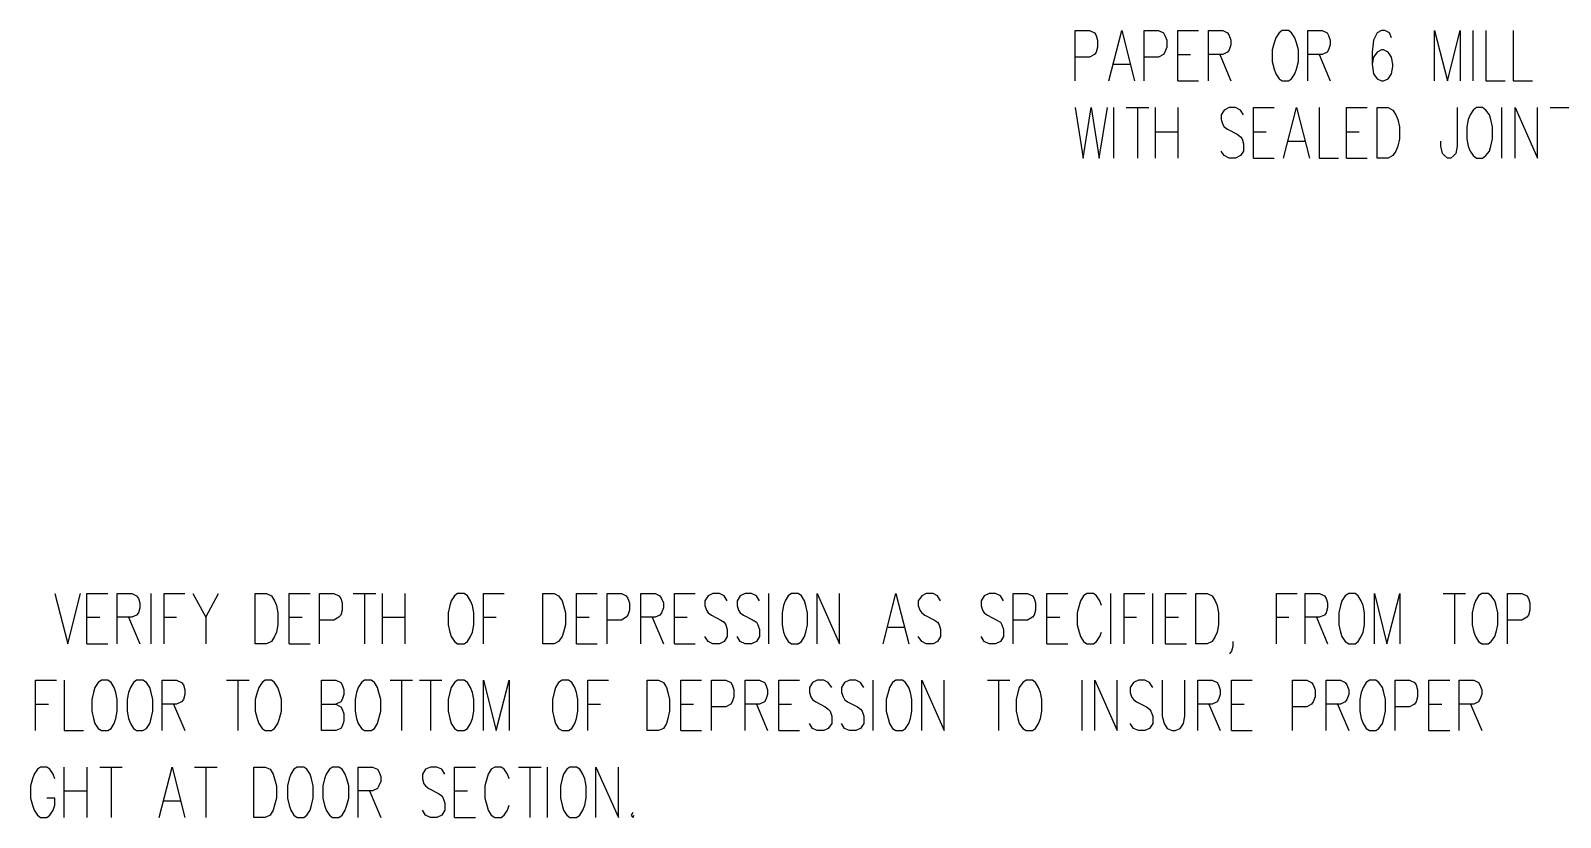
# Model space of a CAD drawing. Header units: metres. Extents: x 13 to 600, y -782 to -15.
# Drawn here: x 169.2 to 373.4, y -604.3 to -499.3 of the extents above; entities that cross this region are included whole.
import ezdxf

# ---------------------------------------------------------------- set-up
doc = ezdxf.new("R2010")
doc.units = ezdxf.units.M

msp = doc.modelspace()

# ---------------------------------------------------------------- linework, layer by layer
for p, q in [((308.64, -506.04), (308.64, -499.32)), ((308.64, -499.32), (310.56, -499.32)), ((310.56, -499.32), (311.22, -499.62)), ((311.22, -499.62), (311.46, -499.98)), ((311.46, -499.98), (311.64, -500.58)), ((313.14, -506.04), (314.88, -499.32)), ((314.88, -499.32), (316.56, -506.04)), ((317.88, -506.04), (317.88, -499.32)), ((317.88, -499.32), (319.8, -499.32)), ((319.8, -499.32), (320.46, -499.62)), ((320.46, -499.62), (320.64, -499.98)), ((320.64, -499.98), (320.88, -500.58)), ((322.38, -506.04), (322.38, -499.32)), ((322.38, -499.32), (325.14, -499.32)), ((326.46, -506.04), (326.46, -499.32)), ((326.46, -499.32), (328.38, -499.32)), ((328.38, -499.32), (328.98, -499.62)), ((328.98, -499.62), (329.22, -499.98)), ((329.22, -499.98), (329.46, -500.58)), ((335.46, -500.28), (335.22, -500.94)), ((335.88, -499.62), (335.46, -500.28)), ((336.3, -499.32), (335.88, -499.62)), ((337.14, -499.32), (336.3, -499.32)), ((337.56, -499.62), (337.14, -499.32)), ((337.98, -500.28), (337.56, -499.62)), ((338.22, -500.94), (337.98, -500.28)), ((339.72, -506.04), (339.72, -499.32)), ((339.72, -499.32), (341.64, -499.32)), ((341.64, -499.32), (342.3, -499.62)), ((342.3, -499.62), (342.48, -499.98)), ((342.48, -499.98), (342.72, -500.58)), ((348.96, -499.62), (348.48, -500.58)), ((349.56, -499.32), (348.96, -499.62)), ((349.98, -499.32), (349.56, -499.32)), ((350.64, -499.62), (349.98, -499.32)), ((350.88, -500.28), (350.64, -499.62)), ((356.64, -506.04), (356.64, -499.32)), ((356.64, -499.32), (358.38, -506.04)), ((358.38, -506.04), (360.06, -499.32)), ((360.06, -499.32), (360.06, -506.04)), ((361.8, -506.04), (361.8, -499.32)), ((363.48, -499.32), (363.48, -506.04)), ((367.14, -499.32), (367.14, -506.04)), ((311.46, -502.2), (311.22, -502.5)), ((311.64, -501.54), (311.46, -502.2)), ((311.64, -500.58), (311.64, -501.54)), ((320.64, -502.2), (320.46, -502.5)), ((320.88, -501.54), (320.64, -502.2)), ((320.88, -500.58), (320.88, -501.54)), ((328.98, -502.2), (328.38, -502.5)), ((329.22, -501.9), (328.98, -502.2)), ((329.46, -501.24), (329.22, -501.9)), ((329.46, -500.58), (329.46, -501.24)), ((335.22, -500.94), (334.98, -501.9)), ((334.98, -501.9), (334.98, -503.46)), ((338.46, -501.9), (338.22, -500.94)), ((338.46, -503.46), (338.46, -501.9)), ((342.3, -502.2), (341.64, -502.5)), ((342.48, -501.9), (342.3, -502.2)), ((342.72, -501.24), (342.48, -501.9)), ((342.72, -500.58), (342.72, -501.24)), ((348.48, -500.58), (348.3, -502.2)), ((348.3, -502.2), (348.3, -503.82)), ((348.96, -502.2), (348.48, -502.86)), ((349.56, -501.9), (348.96, -502.2)), ((349.8, -501.9), (349.56, -501.9)), ((350.46, -502.2), (349.8, -501.9)), ((350.88, -502.86), (350.46, -502.2)), ((310.56, -502.86), (308.64, -502.86)), ((311.22, -502.5), (310.56, -502.86)), ((313.8, -503.82), (315.96, -503.82)), ((319.8, -502.86), (317.88, -502.86)), ((320.46, -502.5), (319.8, -502.86)), ((322.38, -502.5), (324.06, -502.5)), ((328.38, -502.5), (326.46, -502.5)), ((327.96, -502.5), (329.46, -506.04)), ((334.98, -503.46), (335.22, -504.48)), ((338.22, -504.48), (338.46, -503.46)), ((341.64, -502.5), (339.72, -502.5)), ((341.22, -502.5), (342.72, -506.04)), ((348.48, -502.86), (348.3, -503.82)), ((348.3, -503.82), (348.48, -505.08)), ((351.06, -503.82), (350.88, -502.86)), ((350.88, -505.08), (351.06, -504.12)), ((351.06, -504.12), (351.06, -503.82)), ((322.38, -506.04), (325.14, -506.04)), ((335.22, -504.48), (335.46, -505.08)), ((335.46, -505.08), (335.88, -505.74)), ((335.88, -505.74), (336.3, -506.04)), ((336.3, -506.04), (337.14, -506.04)), ((337.14, -506.04), (337.56, -505.74)), ((337.56, -505.74), (337.98, -505.08)), ((337.98, -505.08), (338.22, -504.48)), ((348.48, -505.08), (348.96, -505.74)), ((348.96, -505.74), (349.56, -506.04)), ((349.56, -506.04), (349.8, -506.04)), ((349.8, -506.04), (350.46, -505.74)), ((350.46, -505.74), (350.88, -505.08)), ((363.48, -506.04), (366.06, -506.04)), ((367.14, -506.04), (369.72, -506.04)), ((308.64, -509.58), (309.72, -516.36)), ((309.72, -516.36), (310.8, -509.58)), ((310.8, -509.58), (311.88, -516.36)), ((311.88, -516.36), (312.96, -509.58)), ((313.8, -516.36), (313.8, -509.58)), ((315.48, -509.58), (318.48, -509.58)), ((316.98, -509.58), (316.98, -516.36)), ((319.38, -516.36), (319.38, -509.58)), ((322.38, -509.58), (322.38, -516.36)), ((328.56, -509.94), (328.14, -510.54)), ((328.14, -510.54), (328.14, -511.2)), ((329.22, -509.58), (328.56, -509.94)), ((330.06, -509.58), (329.22, -509.58)), ((330.72, -509.94), (330.06, -509.58)), ((331.14, -510.54), (330.72, -509.94)), ((332.46, -516.36), (332.46, -509.58)), ((332.46, -509.58), (335.22, -509.58)), ((336.48, -516.36), (338.22, -509.58)), ((338.22, -509.58), (339.96, -516.36)), ((341.22, -509.58), (341.22, -516.36)), ((344.88, -516.36), (344.88, -509.58)), ((344.88, -509.58), (347.64, -509.58)), ((348.96, -516.36), (348.96, -509.58)), ((348.96, -509.58), (350.46, -509.58)), ((350.46, -509.58), (351.06, -509.94)), ((351.06, -509.94), (351.48, -510.54)), ((351.48, -510.54), (351.72, -511.2)), ((359.64, -509.58), (359.64, -514.74)), ((361.38, -510.54), (361.14, -511.2)), ((361.8, -509.94), (361.38, -510.54)), ((362.22, -509.58), (361.8, -509.94)), ((363.06, -509.58), (362.22, -509.58)), ((363.48, -509.94), (363.06, -509.58)), ((363.96, -510.54), (363.48, -509.94)), ((364.14, -511.2), (363.96, -510.54)), ((365.64, -516.36), (365.64, -509.58)), ((367.38, -516.36), (367.38, -509.58)), ((367.38, -509.58), (370.38, -516.36)), ((370.38, -516.36), (370.38, -509.58)), ((372.06, -509.58), (375.06, -509.58)), ((328.14, -511.2), (328.38, -511.86)), ((328.38, -511.86), (328.56, -512.16)), ((328.56, -512.16), (328.98, -512.46)), ((328.98, -512.46), (330.3, -513.12)), ((351.72, -511.2), (351.96, -512.16)), ((351.96, -512.16), (351.96, -513.78)), ((361.14, -511.2), (360.96, -512.16)), ((360.96, -512.16), (360.96, -513.78)), ((364.38, -512.16), (364.14, -511.2)), ((364.38, -513.78), (364.38, -512.16)), ((319.38, -512.82), (322.38, -512.82)), ((330.3, -513.12), (330.72, -513.48)), ((330.72, -513.48), (330.96, -513.78)), ((330.96, -513.78), (331.14, -514.44)), ((331.14, -514.44), (331.14, -515.4)), ((332.46, -512.82), (334.14, -512.82)), ((337.14, -514.08), (339.3, -514.08)), ((344.88, -512.82), (346.56, -512.82)), ((351.96, -513.78), (351.72, -514.74)), ((357.48, -514.74), (357.48, -514.08)), ((360.96, -513.78), (361.14, -514.74)), ((364.14, -514.74), (364.38, -513.78)), ((328.56, -516), (328.14, -515.4)), ((329.22, -516.36), (328.56, -516)), ((330.06, -516.36), (329.22, -516.36)), ((330.72, -516), (330.06, -516.36)), ((331.14, -515.4), (330.72, -516)), ((332.46, -516.36), (335.22, -516.36)), ((341.22, -516.36), (343.8, -516.36)), ((344.88, -516.36), (347.64, -516.36)), ((350.46, -516.36), (348.96, -516.36)), ((351.06, -516), (350.46, -516.36)), ((351.48, -515.4), (351.06, -516)), ((351.72, -514.74), (351.48, -515.4)), ((357.72, -515.7), (357.48, -514.74)), ((357.96, -516), (357.72, -515.7)), ((358.38, -516.36), (357.96, -516)), ((358.8, -516.36), (358.38, -516.36)), ((359.22, -516), (358.8, -516.36)), ((359.46, -515.7), (359.22, -516)), ((359.64, -514.74), (359.46, -515.7)), ((361.14, -514.74), (361.38, -515.4)), ((361.38, -515.4), (361.8, -516)), ((361.8, -516), (362.22, -516.36)), ((362.22, -516.36), (363.06, -516.36)), ((363.06, -516.36), (363.48, -516)), ((363.48, -516), (363.96, -515.4)), ((363.96, -515.4), (364.14, -514.74)), ((172.44, -574.44), (174.18, -581.16)), ((174.18, -581.16), (175.86, -574.44)), ((176.7, -581.16), (176.7, -574.44)), ((176.7, -574.44), (179.52, -574.44)), ((180.78, -581.16), (180.78, -574.44)), ((180.78, -574.44), (182.7, -574.44)), ((182.7, -574.44), (183.36, -574.74)), ((183.36, -574.74), (183.6, -575.1)), ((183.6, -575.1), (183.78, -575.7)), ((183.78, -575.7), (183.78, -576.36)), ((185.28, -581.16), (185.28, -574.44)), ((187.02, -581.16), (187.02, -574.44)), ((187.02, -574.44), (189.78, -574.44)), ((190.86, -574.44), (192.6, -577.62)), ((192.6, -577.62), (194.28, -574.44)), ((199.2, -581.16), (199.2, -574.44)), ((199.2, -574.44), (200.7, -574.44)), ((200.7, -574.44), (201.36, -574.74)), ((201.36, -574.74), (201.78, -575.4)), ((201.78, -575.4), (202.02, -576.06)), ((203.7, -581.16), (203.7, -574.44)), ((203.7, -574.44), (206.52, -574.44)), ((207.78, -581.16), (207.78, -574.44)), ((207.78, -574.44), (209.7, -574.44)), ((209.7, -574.44), (210.36, -574.74)), ((210.36, -574.74), (210.6, -575.1)), ((210.6, -575.1), (210.78, -575.7)), ((210.78, -575.7), (210.78, -576.66)), ((212.28, -574.44), (215.28, -574.44)), ((213.78, -574.44), (213.78, -581.16)), ((216.18, -581.16), (216.18, -574.44)), ((219.18, -574.44), (219.18, -581.16)), ((225.36, -575.4), (225.18, -576.06)), ((225.78, -574.74), (225.36, -575.4)), ((226.2, -574.44), (225.78, -574.74)), ((227.1, -574.44), (226.2, -574.44)), ((227.52, -574.74), (227.1, -574.44)), ((227.94, -575.4), (227.52, -574.74)), ((228.18, -576.06), (227.94, -575.4)), ((229.68, -581.16), (229.68, -574.44)), ((229.68, -574.44), (232.44, -574.44)), ((237.6, -581.16), (237.6, -574.44)), ((237.6, -574.44), (239.1, -574.44)), ((239.1, -574.44), (239.7, -574.74)), ((239.7, -574.74), (240.18, -575.4)), ((240.18, -575.4), (240.36, -576.06)), ((242.1, -581.16), (242.1, -574.44)), ((242.1, -574.44), (244.86, -574.44)), ((246.18, -581.16), (246.18, -574.44)), ((246.18, -574.44), (248.1, -574.44)), ((248.1, -574.44), (248.7, -574.74)), ((248.7, -574.74), (248.94, -575.1)), ((248.94, -575.1), (249.18, -575.7)), ((249.18, -575.7), (249.18, -576.66)), ((250.68, -581.16), (250.68, -574.44)), ((250.68, -574.44), (252.6, -574.44)), ((252.6, -574.44), (253.2, -574.74)), ((253.2, -574.74), (253.44, -575.1)), ((253.44, -575.1), (253.68, -575.7)), ((253.68, -575.7), (253.68, -576.36)), ((255.18, -581.16), (255.18, -574.44)), ((255.18, -574.44), (257.94, -574.44)), ((259.68, -574.74), (259.2, -575.4)), ((259.2, -575.4), (259.2, -576.06)), ((260.28, -574.44), (259.68, -574.74)), ((261.18, -574.44), (260.28, -574.44)), ((261.78, -574.74), (261.18, -574.44)), ((262.2, -575.4), (261.78, -574.74)), ((263.94, -574.74), (263.52, -575.4)), ((263.52, -575.4), (263.52, -576.06)), ((264.6, -574.44), (263.94, -574.74)), ((265.44, -574.44), (264.6, -574.44)), ((266.1, -574.74), (265.44, -574.44)), ((266.52, -575.4), (266.1, -574.74)), ((267.78, -581.16), (267.78, -574.44)), ((269.94, -575.4), (269.7, -576.06)), ((270.36, -574.74), (269.94, -575.4)), ((270.78, -574.44), (270.36, -574.74)), ((271.68, -574.44), (270.78, -574.44)), ((272.1, -574.74), (271.68, -574.44)), ((272.52, -575.4), (272.1, -574.74)), ((272.7, -576.06), (272.52, -575.4)), ((274.2, -581.16), (274.2, -574.44)), ((274.2, -574.44), (277.2, -581.16)), ((277.2, -581.16), (277.2, -574.44)), ((283.02, -581.16), (284.7, -574.44)), ((284.7, -574.44), (286.44, -581.16)), ((288.18, -574.74), (287.7, -575.4)), ((287.7, -575.4), (287.7, -576.06)), ((288.78, -574.44), (288.18, -574.74)), ((289.68, -574.44), (288.78, -574.44)), ((290.28, -574.74), (289.68, -574.44)), ((290.7, -575.4), (290.28, -574.74)), ((296.52, -574.74), (296.1, -575.4)), ((296.1, -575.4), (296.1, -576.06)), ((297.18, -574.44), (296.52, -574.74)), ((298.02, -574.44), (297.18, -574.44)), ((298.68, -574.74), (298.02, -574.44)), ((299.1, -575.4), (298.68, -574.74)), ((300.36, -581.16), (300.36, -574.44)), ((300.36, -574.44), (302.28, -574.44)), ((302.28, -574.44), (302.94, -574.74)), ((302.94, -574.74), (303.18, -575.1)), ((303.18, -575.1), (303.36, -575.7)), ((303.36, -575.7), (303.36, -576.66)), ((304.86, -581.16), (304.86, -574.44)), ((304.86, -574.44), (307.68, -574.44)), ((309.36, -575.4), (309.18, -576.06)), ((309.78, -574.74), (309.36, -575.4)), ((310.2, -574.44), (309.78, -574.74)), ((311.1, -574.44), (310.2, -574.44)), ((311.52, -574.74), (311.1, -574.44)), ((311.94, -575.4), (311.52, -574.74)), ((312.18, -576.06), (311.94, -575.4)), ((313.44, -581.16), (313.44, -574.44)), ((315.18, -581.16), (315.18, -574.44)), ((315.18, -574.44), (317.94, -574.44)), ((319.02, -581.16), (319.02, -574.44)), ((320.7, -581.16), (320.7, -574.44)), ((320.7, -574.44), (323.52, -574.44)), ((324.78, -581.16), (324.78, -574.44)), ((324.78, -574.44), (326.28, -574.44)), ((326.28, -574.44), (326.94, -574.74)), ((326.94, -574.74), (327.36, -575.4)), ((327.36, -575.4), (327.6, -576.06)), ((335.52, -581.16), (335.52, -574.44)), ((335.52, -574.44), (338.28, -574.44)), ((339.36, -581.16), (339.36, -574.44)), ((339.36, -574.44), (341.28, -574.44)), ((341.28, -574.44), (341.94, -574.74)), ((341.94, -574.74), (342.18, -575.1)), ((342.18, -575.1), (342.36, -575.7)), ((342.36, -575.7), (342.36, -576.36)), ((344.28, -575.4), (344.1, -576.06)), ((344.7, -574.74), (344.28, -575.4)), ((345.18, -574.44), (344.7, -574.74)), ((346.02, -574.44), (345.18, -574.44)), ((346.44, -574.74), (346.02, -574.44)), ((346.86, -575.4), (346.44, -574.74)), ((347.1, -576.06), (346.86, -575.4)), ((348.6, -581.16), (348.6, -574.44)), ((348.6, -574.44), (350.28, -581.16)), ((350.28, -581.16), (352.02, -574.44)), ((352.02, -574.44), (352.02, -581.16)), ((357.78, -574.44), (360.78, -574.44)), ((359.28, -574.44), (359.28, -581.16)), ((362.1, -575.4), (361.86, -576.06)), ((362.52, -574.74), (362.1, -575.4)), ((362.94, -574.44), (362.52, -574.74)), ((363.78, -574.44), (362.94, -574.44)), ((364.2, -574.74), (363.78, -574.44)), ((364.68, -575.4), (364.2, -574.74)), ((364.86, -576.06), (364.68, -575.4)), ((366.36, -581.16), (366.36, -574.44)), ((366.36, -574.44), (368.28, -574.44)), ((368.28, -574.44), (368.94, -574.74)), ((368.94, -574.74), (369.18, -575.1)), ((369.18, -575.1), (369.36, -575.7)), ((369.36, -575.7), (369.36, -576.66)), ((176.7, -577.62), (178.44, -577.62)), ((182.7, -577.62), (180.78, -577.62)), ((182.28, -577.62), (183.78, -581.16)), ((183.36, -577.32), (182.7, -577.62)), ((183.6, -577.02), (183.36, -577.32)), ((183.78, -576.36), (183.6, -577.02)), ((187.02, -577.62), (188.7, -577.62)), ((192.6, -577.62), (192.6, -581.16)), ((202.02, -576.06), (202.2, -577.02)), ((202.2, -577.02), (202.2, -578.64)), ((203.7, -577.62), (205.44, -577.62)), ((209.7, -577.98), (207.78, -577.98)), ((210.36, -577.62), (209.7, -577.98)), ((210.6, -577.32), (210.36, -577.62)), ((210.78, -576.66), (210.6, -577.32)), ((216.18, -577.62), (219.18, -577.62)), ((225.18, -576.06), (224.94, -577.02)), ((224.94, -577.02), (224.94, -578.64)), ((228.36, -577.02), (228.18, -576.06)), ((228.36, -578.64), (228.36, -577.02)), ((229.68, -577.62), (231.36, -577.62)), ((240.36, -576.06), (240.6, -577.02)), ((240.6, -577.02), (240.6, -578.64)), ((242.1, -577.62), (243.78, -577.62)), ((248.1, -577.98), (246.18, -577.98)), ((248.7, -577.62), (248.1, -577.98)), ((248.94, -577.32), (248.7, -577.62)), ((249.18, -576.66), (248.94, -577.32)), ((252.6, -577.62), (250.68, -577.62)), ((252.18, -577.62), (253.68, -581.16)), ((253.2, -577.32), (252.6, -577.62)), ((253.44, -577.02), (253.2, -577.32)), ((253.68, -576.36), (253.44, -577.02)), ((255.18, -577.62), (256.86, -577.62)), ((259.2, -576.06), (259.44, -576.66)), ((259.44, -576.66), (259.68, -577.02)), ((259.68, -577.02), (260.1, -577.32)), ((260.1, -577.32), (261.36, -577.98)), ((261.36, -577.98), (261.78, -578.28)), ((263.52, -576.06), (263.7, -576.66)), ((263.7, -576.66), (263.94, -577.02)), ((263.94, -577.02), (264.36, -577.32)), ((264.36, -577.32), (265.68, -577.98)), ((265.68, -577.98), (266.1, -578.28)), ((269.7, -576.06), (269.52, -577.02)), ((269.52, -577.02), (269.52, -578.64)), ((272.94, -577.02), (272.7, -576.06)), ((272.94, -578.64), (272.94, -577.02)), ((287.7, -576.06), (287.94, -576.66)), ((287.94, -576.66), (288.18, -577.02)), ((288.18, -577.02), (288.6, -577.32)), ((288.6, -577.32), (289.86, -577.98)), ((289.86, -577.98), (290.28, -578.28)), ((296.1, -576.06), (296.28, -576.66)), ((296.28, -576.66), (296.52, -577.02)), ((296.52, -577.02), (296.94, -577.32)), ((296.94, -577.32), (298.2, -577.98)), ((298.2, -577.98), (298.68, -578.28)), ((302.28, -577.98), (300.36, -577.98)), ((302.94, -577.62), (302.28, -577.98)), ((303.18, -577.32), (302.94, -577.62)), ((303.36, -576.66), (303.18, -577.32)), ((304.86, -577.62), (306.6, -577.62)), ((309.18, -576.06), (308.94, -577.02)), ((308.94, -577.02), (308.94, -578.64)), ((315.18, -577.62), (316.86, -577.62)), ((320.7, -577.62), (322.44, -577.62)), ((327.6, -576.06), (327.78, -577.02)), ((327.78, -577.02), (327.78, -578.64)), ((335.52, -577.62), (337.2, -577.62)), ((341.28, -577.62), (339.36, -577.62)), ((340.86, -577.62), (342.36, -581.16)), ((341.94, -577.32), (341.28, -577.62)), ((342.18, -577.02), (341.94, -577.32)), ((342.36, -576.36), (342.18, -577.02)), ((344.1, -576.06), (343.86, -577.02)), ((343.86, -577.02), (343.86, -578.64)), ((347.28, -577.02), (347.1, -576.06)), ((347.28, -578.64), (347.28, -577.02)), ((361.86, -576.06), (361.68, -577.02)), ((361.68, -577.02), (361.68, -578.64)), ((365.1, -577.02), (364.86, -576.06)), ((365.1, -578.64), (365.1, -577.02)), ((368.28, -577.98), (366.36, -577.98)), ((368.94, -577.62), (368.28, -577.98)), ((369.18, -577.32), (368.94, -577.62)), ((369.36, -576.66), (369.18, -577.32)), ((202.02, -579.6), (201.78, -580.2)), ((202.2, -578.64), (202.02, -579.6)), ((224.94, -578.64), (225.18, -579.6)), ((225.18, -579.6), (225.36, -580.2)), ((227.94, -580.2), (228.18, -579.6)), ((228.18, -579.6), (228.36, -578.64)), ((240.36, -579.6), (240.18, -580.2)), ((240.6, -578.64), (240.36, -579.6)), ((261.78, -578.28), (262.02, -578.64)), ((262.02, -578.64), (262.2, -579.24)), ((262.2, -579.24), (262.2, -580.2)), ((266.1, -578.28), (266.28, -578.64)), ((266.28, -578.64), (266.52, -579.24)), ((266.52, -579.24), (266.52, -580.2)), ((269.52, -578.64), (269.7, -579.6)), ((269.7, -579.6), (269.94, -580.2)), ((272.52, -580.2), (272.7, -579.6)), ((272.7, -579.6), (272.94, -578.64)), ((283.68, -578.94), (285.78, -578.94)), ((290.28, -578.28), (290.52, -578.64)), ((290.52, -578.64), (290.7, -579.24)), ((290.7, -579.24), (290.7, -580.2)), ((298.68, -578.28), (298.86, -578.64)), ((298.86, -578.64), (299.1, -579.24)), ((299.1, -579.24), (299.1, -580.2)), ((308.94, -578.64), (309.18, -579.6)), ((309.18, -579.6), (309.36, -580.2)), ((311.94, -580.2), (312.18, -579.6)), ((327.6, -579.6), (327.36, -580.2)), ((327.78, -578.64), (327.6, -579.6)), ((343.86, -578.64), (344.1, -579.6)), ((344.1, -579.6), (344.28, -580.2)), ((346.86, -580.2), (347.1, -579.6)), ((347.1, -579.6), (347.28, -578.64)), ((361.68, -578.64), (361.86, -579.6)), ((361.86, -579.6), (362.1, -580.2)), ((364.68, -580.2), (364.86, -579.6)), ((364.86, -579.6), (365.1, -578.64)), ((176.7, -581.16), (179.52, -581.16)), ((200.7, -581.16), (199.2, -581.16)), ((201.36, -580.86), (200.7, -581.16)), ((201.78, -580.2), (201.36, -580.86)), ((203.7, -581.16), (206.52, -581.16)), ((225.36, -580.2), (225.78, -580.86)), ((225.78, -580.86), (226.2, -581.16)), ((226.2, -581.16), (227.1, -581.16)), ((227.1, -581.16), (227.52, -580.86)), ((227.52, -580.86), (227.94, -580.2)), ((239.1, -581.16), (237.6, -581.16)), ((239.7, -580.86), (239.1, -581.16)), ((240.18, -580.2), (239.7, -580.86)), ((242.1, -581.16), (244.86, -581.16)), ((255.18, -581.16), (257.94, -581.16)), ((259.68, -580.86), (259.2, -580.2)), ((260.28, -581.16), (259.68, -580.86)), ((261.18, -581.16), (260.28, -581.16)), ((261.78, -580.86), (261.18, -581.16)), ((262.2, -580.2), (261.78, -580.86)), ((263.94, -580.86), (263.52, -580.2)), ((264.6, -581.16), (263.94, -580.86)), ((265.44, -581.16), (264.6, -581.16)), ((266.1, -580.86), (265.44, -581.16)), ((266.52, -580.2), (266.1, -580.86)), ((269.94, -580.2), (270.36, -580.86)), ((270.36, -580.86), (270.78, -581.16)), ((270.78, -581.16), (271.68, -581.16)), ((271.68, -581.16), (272.1, -580.86)), ((272.1, -580.86), (272.52, -580.2)), ((288.18, -580.86), (287.7, -580.2)), ((288.78, -581.16), (288.18, -580.86)), ((289.68, -581.16), (288.78, -581.16)), ((290.28, -580.86), (289.68, -581.16)), ((290.7, -580.2), (290.28, -580.86)), ((296.52, -580.86), (296.1, -580.2)), ((297.18, -581.16), (296.52, -580.86)), ((298.02, -581.16), (297.18, -581.16)), ((298.68, -580.86), (298.02, -581.16)), ((299.1, -580.2), (298.68, -580.86)), ((304.86, -581.16), (307.68, -581.16)), ((309.36, -580.2), (309.78, -580.86)), ((309.78, -580.86), (310.2, -581.16)), ((310.2, -581.16), (311.1, -581.16)), ((311.1, -581.16), (311.52, -580.86)), ((311.52, -580.86), (311.94, -580.2)), ((320.7, -581.16), (323.52, -581.16)), ((326.28, -581.16), (324.78, -581.16)), ((326.94, -580.86), (326.28, -581.16)), ((327.36, -580.2), (326.94, -580.86)), ((329.7, -581.52), (329.52, -582.12)), ((329.7, -580.86), (329.7, -581.52)), ((344.28, -580.2), (344.7, -580.86)), ((344.7, -580.86), (345.18, -581.16)), ((345.18, -581.16), (346.02, -581.16)), ((346.02, -581.16), (346.44, -580.86)), ((346.44, -580.86), (346.86, -580.2)), ((362.1, -580.2), (362.52, -580.86)), ((362.52, -580.86), (362.94, -581.16)), ((362.94, -581.16), (363.78, -581.16)), ((363.78, -581.16), (364.2, -580.86)), ((364.2, -580.86), (364.68, -580.2)), ((329.52, -582.12), (329.28, -582.48)), ((169.86, -592.74), (169.86, -586.02)), ((169.86, -586.02), (172.68, -586.02)), ((173.7, -586.02), (173.7, -592.74)), ((178.68, -586.02), (178.2, -586.32)), ((179.52, -586.02), (178.68, -586.02)), ((179.94, -586.32), (179.52, -586.02)), ((183.36, -586.02), (182.94, -586.32)), ((184.2, -586.02), (183.36, -586.02)), ((184.68, -586.32), (184.2, -586.02)), ((186.78, -592.74), (186.78, -586.02)), ((186.78, -586.02), (188.7, -586.02)), ((188.7, -586.02), (189.36, -586.32)), ((195.36, -586.02), (198.36, -586.02)), ((196.86, -586.02), (196.86, -592.74)), ((200.52, -586.02), (200.1, -586.32)), ((201.36, -586.02), (200.52, -586.02)), ((201.78, -586.32), (201.36, -586.02)), ((208.02, -592.74), (208.02, -586.02)), ((208.02, -586.02), (209.94, -586.02)), ((209.94, -586.02), (210.6, -586.32)), ((213.78, -586.02), (213.36, -586.32)), ((214.68, -586.02), (213.78, -586.02)), ((215.1, -586.32), (214.68, -586.02)), ((217.2, -586.02), (220.2, -586.02)), ((218.7, -586.02), (218.7, -592.74)), ((221.1, -586.02), (224.1, -586.02)), ((222.6, -586.02), (222.6, -592.74)), ((226.2, -586.02), (225.78, -586.32)), ((227.1, -586.02), (226.2, -586.02)), ((227.52, -586.32), (227.1, -586.02)), ((229.68, -592.74), (229.68, -586.02)), ((229.68, -586.02), (231.36, -592.74)), ((231.36, -592.74), (233.1, -586.02)), ((233.1, -586.02), (233.1, -592.74)), ((240.18, -586.02), (239.7, -586.32)), ((241.02, -586.02), (240.18, -586.02)), ((241.44, -586.32), (241.02, -586.02)), ((243.6, -592.74), (243.6, -586.02)), ((243.6, -586.02), (246.36, -586.02)), ((251.52, -592.74), (251.52, -586.02)), ((251.52, -586.02), (253.02, -586.02)), ((253.02, -586.02), (253.68, -586.32)), ((256.02, -592.74), (256.02, -586.02)), ((256.02, -586.02), (258.78, -586.02)), ((260.1, -592.74), (260.1, -586.02)), ((260.1, -586.02), (262.02, -586.02)), ((262.02, -586.02), (262.68, -586.32)), ((264.6, -592.74), (264.6, -586.02)), ((264.6, -586.02), (266.52, -586.02)), ((266.52, -586.02), (267.18, -586.32)), ((269.1, -592.74), (269.1, -586.02)), ((269.1, -586.02), (271.86, -586.02)), ((274.2, -586.02), (273.6, -586.32)), ((275.1, -586.02), (274.2, -586.02)), ((275.7, -586.32), (275.1, -586.02)), ((278.52, -586.02), (277.86, -586.32)), ((279.36, -586.02), (278.52, -586.02)), ((280.02, -586.32), (279.36, -586.02)), ((281.7, -592.74), (281.7, -586.02)), ((284.7, -586.02), (284.28, -586.32)), ((285.6, -586.02), (284.7, -586.02)), ((286.02, -586.32), (285.6, -586.02)), ((288.18, -592.74), (288.18, -586.02)), ((288.18, -586.02), (291.18, -592.74)), ((291.18, -592.74), (291.18, -586.02)), ((296.94, -586.02), (299.94, -586.02)), ((298.44, -586.02), (298.44, -592.74)), ((302.1, -586.02), (301.68, -586.32)), ((302.94, -586.02), (302.1, -586.02)), ((303.36, -586.32), (302.94, -586.02)), ((309.6, -592.74), (309.6, -586.02)), ((311.28, -592.74), (311.28, -586.02)), ((311.28, -586.02), (314.28, -592.74)), ((314.28, -592.74), (314.28, -586.02)), ((317.1, -586.02), (316.44, -586.32)), ((317.94, -586.02), (317.1, -586.02)), ((318.6, -586.32), (317.94, -586.02)), ((320.28, -586.02), (320.28, -590.82)), ((323.28, -590.82), (323.28, -586.02)), ((325.02, -592.74), (325.02, -586.02)), ((325.02, -586.02), (326.94, -586.02)), ((326.94, -586.02), (327.6, -586.32)), ((329.52, -592.74), (329.52, -586.02)), ((329.52, -586.02), (332.28, -586.02)), ((337.68, -592.74), (337.68, -586.02)), ((337.68, -586.02), (339.6, -586.02)), ((339.6, -586.02), (340.2, -586.32)), ((342.18, -592.74), (342.18, -586.02)), ((342.18, -586.02), (344.1, -586.02)), ((344.1, -586.02), (344.7, -586.32)), ((347.94, -586.02), (347.52, -586.32)), ((348.78, -586.02), (347.94, -586.02)), ((349.2, -586.32), (348.78, -586.02)), ((351.36, -592.74), (351.36, -586.02)), ((351.36, -586.02), (353.28, -586.02)), ((353.28, -586.02), (353.94, -586.32)), ((355.86, -592.74), (355.86, -586.02)), ((355.86, -586.02), (358.68, -586.02)), ((359.94, -592.74), (359.94, -586.02)), ((359.94, -586.02), (361.86, -586.02)), ((361.86, -586.02), (362.52, -586.32)), ((177.6, -587.64), (177.36, -588.6)), ((177.78, -586.98), (177.6, -587.64)), ((178.2, -586.32), (177.78, -586.98)), ((180.36, -586.98), (179.94, -586.32)), ((180.6, -587.64), (180.36, -586.98)), ((180.78, -588.6), (180.6, -587.64)), ((182.28, -587.64), (182.1, -588.6)), ((182.52, -586.98), (182.28, -587.64)), ((182.94, -586.32), (182.52, -586.98)), ((185.1, -586.98), (184.68, -586.32)), ((185.28, -587.64), (185.1, -586.98)), ((185.52, -588.6), (185.28, -587.64)), ((189.36, -586.32), (189.6, -586.62)), ((189.6, -586.62), (189.78, -587.28)), ((189.78, -587.94), (189.6, -588.6)), ((189.78, -587.28), (189.78, -587.94)), ((199.44, -587.64), (199.2, -588.6)), ((199.68, -586.98), (199.44, -587.64)), ((200.1, -586.32), (199.68, -586.98)), ((202.2, -586.98), (201.78, -586.32)), ((202.44, -587.64), (202.2, -586.98)), ((202.68, -588.6), (202.44, -587.64)), ((210.6, -586.32), (210.78, -586.62)), ((210.78, -586.62), (211.02, -587.28)), ((211.02, -587.94), (210.78, -588.6)), ((211.02, -587.28), (211.02, -587.94)), ((212.7, -587.64), (212.52, -588.6)), ((212.94, -586.98), (212.7, -587.64)), ((213.36, -586.32), (212.94, -586.98)), ((215.52, -586.98), (215.1, -586.32)), ((215.7, -587.64), (215.52, -586.98)), ((215.94, -588.6), (215.7, -587.64)), ((225.18, -587.64), (224.94, -588.6)), ((225.36, -586.98), (225.18, -587.64)), ((225.78, -586.32), (225.36, -586.98)), ((227.94, -586.98), (227.52, -586.32)), ((228.18, -587.64), (227.94, -586.98)), ((228.36, -588.6), (228.18, -587.64)), ((239.1, -587.64), (238.86, -588.6)), ((239.28, -586.98), (239.1, -587.64)), ((239.7, -586.32), (239.28, -586.98)), ((241.86, -586.98), (241.44, -586.32)), ((242.1, -587.64), (241.86, -586.98)), ((242.28, -588.6), (242.1, -587.64)), ((253.68, -586.32), (254.1, -586.98)), ((254.1, -586.98), (254.28, -587.64)), ((254.28, -587.64), (254.52, -588.6)), ((262.68, -586.32), (262.86, -586.62)), ((262.86, -586.62), (263.1, -587.28)), ((263.1, -587.28), (263.1, -588.24)), ((267.18, -586.32), (267.36, -586.62)), ((267.36, -586.62), (267.6, -587.28)), ((267.6, -587.94), (267.36, -588.6)), ((267.6, -587.28), (267.6, -587.94)), ((273.6, -586.32), (273.18, -586.98)), ((273.18, -586.98), (273.18, -587.64)), ((273.18, -587.64), (273.36, -588.24)), ((276.18, -586.98), (275.7, -586.32)), ((277.86, -586.32), (277.44, -586.98)), ((277.44, -586.98), (277.44, -587.64)), ((277.44, -587.64), (277.68, -588.24)), ((280.44, -586.98), (280.02, -586.32)), ((283.68, -587.64), (283.44, -588.6)), ((283.86, -586.98), (283.68, -587.64)), ((284.28, -586.32), (283.86, -586.98)), ((286.44, -586.98), (286.02, -586.32)), ((286.68, -587.64), (286.44, -586.98)), ((286.86, -588.6), (286.68, -587.64)), ((301.02, -587.64), (300.78, -588.6)), ((301.2, -586.98), (301.02, -587.64)), ((301.68, -586.32), (301.2, -586.98)), ((303.78, -586.98), (303.36, -586.32)), ((304.02, -587.64), (303.78, -586.98)), ((304.2, -588.6), (304.02, -587.64)), ((316.44, -586.32), (316.02, -586.98)), ((316.02, -586.98), (316.02, -587.64)), ((316.02, -587.64), (316.2, -588.24)), ((319.02, -586.98), (318.6, -586.32)), ((327.6, -586.32), (327.78, -586.62)), ((327.78, -586.62), (328.02, -587.28)), ((328.02, -587.94), (327.78, -588.6)), ((328.02, -587.28), (328.02, -587.94)), ((340.2, -586.32), (340.44, -586.62)), ((340.44, -586.62), (340.68, -587.28)), ((340.68, -587.28), (340.68, -588.24)), ((344.7, -586.32), (344.94, -586.62)), ((344.94, -586.62), (345.18, -587.28)), ((345.18, -587.94), (344.94, -588.6)), ((345.18, -587.28), (345.18, -587.94)), ((346.86, -587.64), (346.68, -588.6)), ((347.1, -586.98), (346.86, -587.64)), ((347.52, -586.32), (347.1, -586.98)), ((349.68, -586.98), (349.2, -586.32)), ((349.86, -587.64), (349.68, -586.98)), ((350.1, -588.6), (349.86, -587.64)), ((353.94, -586.32), (354.18, -586.62)), ((354.18, -586.62), (354.36, -587.28)), ((354.36, -587.28), (354.36, -588.24)), ((362.52, -586.32), (362.7, -586.62)), ((362.7, -586.62), (362.94, -587.28)), ((362.94, -587.94), (362.7, -588.6)), ((362.94, -587.28), (362.94, -587.94)), ((169.86, -589.2), (171.6, -589.2)), ((177.36, -588.6), (177.36, -590.16)), ((177.36, -590.16), (177.6, -591.12)), ((180.6, -591.12), (180.78, -590.16)), ((180.78, -590.16), (180.78, -588.6)), ((182.1, -588.6), (182.1, -590.16)), ((182.1, -590.16), (182.28, -591.12)), ((185.28, -591.12), (185.52, -590.16)), ((185.52, -590.16), (185.52, -588.6)), ((188.7, -589.2), (186.78, -589.2)), ((188.28, -589.2), (189.78, -592.74)), ((189.36, -588.9), (188.7, -589.2)), ((189.6, -588.6), (189.36, -588.9)), ((199.2, -588.6), (199.2, -590.16)), ((199.2, -590.16), (199.44, -591.12)), ((202.44, -591.12), (202.68, -590.16)), ((202.68, -590.16), (202.68, -588.6)), ((208.02, -589.2), (209.94, -589.2)), ((210.6, -588.9), (209.94, -589.2)), ((209.94, -589.2), (210.6, -589.56)), ((210.78, -588.6), (210.6, -588.9)), ((210.6, -589.56), (210.78, -589.86)), ((210.78, -589.86), (211.02, -590.52)), ((212.52, -588.6), (212.52, -590.16)), ((212.52, -590.16), (212.7, -591.12)), ((215.7, -591.12), (215.94, -590.16)), ((215.94, -590.16), (215.94, -588.6)), ((224.94, -588.6), (224.94, -590.16)), ((224.94, -590.16), (225.18, -591.12)), ((228.18, -591.12), (228.36, -590.16)), ((228.36, -590.16), (228.36, -588.6)), ((238.86, -588.6), (238.86, -590.16)), ((238.86, -590.16), (239.1, -591.12)), ((242.1, -591.12), (242.28, -590.16)), ((242.28, -590.16), (242.28, -588.6)), ((243.6, -589.2), (245.28, -589.2)), ((254.52, -590.16), (254.28, -591.12)), ((254.52, -588.6), (254.52, -590.16)), ((256.02, -589.2), (257.7, -589.2)), ((262.02, -589.56), (260.1, -589.56)), ((262.68, -589.2), (262.02, -589.56)), ((262.86, -588.9), (262.68, -589.2)), ((263.1, -588.24), (262.86, -588.9)), ((266.52, -589.2), (264.6, -589.2)), ((266.1, -589.2), (267.6, -592.74)), ((267.18, -588.9), (266.52, -589.2)), ((267.36, -588.6), (267.18, -588.9)), ((269.1, -589.2), (270.78, -589.2)), ((273.36, -588.24), (273.6, -588.6)), ((273.6, -588.6), (274.02, -588.9)), ((274.02, -588.9), (275.28, -589.56)), ((275.28, -589.56), (275.7, -589.86)), ((275.7, -589.86), (275.94, -590.16)), ((275.94, -590.16), (276.18, -590.82)), ((277.68, -588.24), (277.86, -588.6)), ((277.86, -588.6), (278.28, -588.9)), ((278.28, -588.9), (279.6, -589.56)), ((279.6, -589.56), (280.02, -589.86)), ((280.02, -589.86), (280.2, -590.16)), ((280.2, -590.16), (280.44, -590.82)), ((283.44, -588.6), (283.44, -590.16)), ((283.44, -590.16), (283.68, -591.12)), ((286.68, -591.12), (286.86, -590.16)), ((286.86, -590.16), (286.86, -588.6)), ((300.78, -588.6), (300.78, -590.16)), ((300.78, -590.16), (301.02, -591.12)), ((304.02, -591.12), (304.2, -590.16)), ((304.2, -590.16), (304.2, -588.6)), ((316.2, -588.24), (316.44, -588.6)), ((316.44, -588.6), (316.86, -588.9)), ((316.86, -588.9), (318.18, -589.56)), ((318.18, -589.56), (318.6, -589.86)), ((318.6, -589.86), (318.78, -590.16)), ((318.78, -590.16), (319.02, -590.82)), ((326.94, -589.2), (325.02, -589.2)), ((326.52, -589.2), (328.02, -592.74)), ((327.6, -588.9), (326.94, -589.2)), ((327.78, -588.6), (327.6, -588.9)), ((329.52, -589.2), (331.2, -589.2)), ((339.6, -589.56), (337.68, -589.56)), ((340.2, -589.2), (339.6, -589.56)), ((340.44, -588.9), (340.2, -589.2)), ((340.68, -588.24), (340.44, -588.9)), ((344.1, -589.2), (342.18, -589.2)), ((343.68, -589.2), (345.18, -592.74)), ((344.7, -588.9), (344.1, -589.2)), ((344.94, -588.6), (344.7, -588.9)), ((346.68, -588.6), (346.68, -590.16)), ((346.68, -590.16), (346.86, -591.12)), ((349.86, -591.12), (350.1, -590.16)), ((350.1, -590.16), (350.1, -588.6)), ((353.28, -589.56), (351.36, -589.56)), ((353.94, -589.2), (353.28, -589.56)), ((354.18, -588.9), (353.94, -589.2)), ((354.36, -588.24), (354.18, -588.9)), ((355.86, -589.2), (357.6, -589.2)), ((361.86, -589.2), (359.94, -589.2)), ((361.44, -589.2), (362.94, -592.74)), ((362.52, -588.9), (361.86, -589.2)), ((362.7, -588.6), (362.52, -588.9)), ((177.6, -591.12), (177.78, -591.78)), ((177.78, -591.78), (178.2, -592.44)), ((179.94, -592.44), (180.36, -591.78)), ((180.36, -591.78), (180.6, -591.12)), ((182.28, -591.12), (182.52, -591.78)), ((182.52, -591.78), (182.94, -592.44)), ((184.68, -592.44), (185.1, -591.78)), ((185.1, -591.78), (185.28, -591.12)), ((199.44, -591.12), (199.68, -591.78)), ((199.68, -591.78), (200.1, -592.44)), ((201.78, -592.44), (202.2, -591.78)), ((202.2, -591.78), (202.44, -591.12)), ((210.78, -592.14), (210.6, -592.44)), ((211.02, -591.48), (210.78, -592.14)), ((211.02, -590.52), (211.02, -591.48)), ((212.7, -591.12), (212.94, -591.78)), ((212.94, -591.78), (213.36, -592.44)), ((215.1, -592.44), (215.52, -591.78)), ((215.52, -591.78), (215.7, -591.12)), ((225.18, -591.12), (225.36, -591.78)), ((225.36, -591.78), (225.78, -592.44)), ((227.52, -592.44), (227.94, -591.78)), ((227.94, -591.78), (228.18, -591.12)), ((239.1, -591.12), (239.28, -591.78)), ((239.28, -591.78), (239.7, -592.44)), ((241.44, -592.44), (241.86, -591.78)), ((241.86, -591.78), (242.1, -591.12)), ((254.1, -591.78), (253.68, -592.44)), ((254.28, -591.12), (254.1, -591.78)), ((273.6, -592.44), (273.18, -591.78)), ((276.18, -591.78), (275.7, -592.44)), ((276.18, -590.82), (276.18, -591.78)), ((277.86, -592.44), (277.44, -591.78)), ((280.44, -591.78), (280.02, -592.44)), ((280.44, -590.82), (280.44, -591.78)), ((283.68, -591.12), (283.86, -591.78)), ((283.86, -591.78), (284.28, -592.44)), ((286.02, -592.44), (286.44, -591.78)), ((286.44, -591.78), (286.68, -591.12)), ((301.02, -591.12), (301.2, -591.78)), ((301.2, -591.78), (301.68, -592.44)), ((303.36, -592.44), (303.78, -591.78)), ((303.78, -591.78), (304.02, -591.12)), ((316.44, -592.44), (316.02, -591.78)), ((319.02, -591.78), (318.6, -592.44)), ((319.02, -590.82), (319.02, -591.78)), ((320.28, -590.82), (320.52, -591.78)), ((320.52, -591.78), (320.94, -592.44)), ((322.68, -592.44), (323.1, -591.78)), ((323.1, -591.78), (323.28, -590.82)), ((346.86, -591.12), (347.1, -591.78)), ((347.1, -591.78), (347.52, -592.44)), ((349.2, -592.44), (349.68, -591.78)), ((349.68, -591.78), (349.86, -591.12)), ((173.7, -592.74), (176.28, -592.74)), ((178.2, -592.44), (178.68, -592.74)), ((178.68, -592.74), (179.52, -592.74)), ((179.52, -592.74), (179.94, -592.44)), ((182.94, -592.44), (183.36, -592.74)), ((183.36, -592.74), (184.2, -592.74)), ((184.2, -592.74), (184.68, -592.44)), ((200.1, -592.44), (200.52, -592.74)), ((200.52, -592.74), (201.36, -592.74)), ((201.36, -592.74), (201.78, -592.44)), ((209.94, -592.74), (208.02, -592.74)), ((210.6, -592.44), (209.94, -592.74)), ((213.36, -592.44), (213.78, -592.74)), ((213.78, -592.74), (214.68, -592.74)), ((214.68, -592.74), (215.1, -592.44)), ((225.78, -592.44), (226.2, -592.74)), ((226.2, -592.74), (227.1, -592.74)), ((227.1, -592.74), (227.52, -592.44)), ((239.7, -592.44), (240.18, -592.74)), ((240.18, -592.74), (241.02, -592.74)), ((241.02, -592.74), (241.44, -592.44)), ((253.02, -592.74), (251.52, -592.74)), ((253.68, -592.44), (253.02, -592.74)), ((256.02, -592.74), (258.78, -592.74)), ((269.1, -592.74), (271.86, -592.74)), ((274.2, -592.74), (273.6, -592.44)), ((275.1, -592.74), (274.2, -592.74)), ((275.7, -592.44), (275.1, -592.74)), ((278.52, -592.74), (277.86, -592.44)), ((279.36, -592.74), (278.52, -592.74)), ((280.02, -592.44), (279.36, -592.74)), ((284.28, -592.44), (284.7, -592.74)), ((284.7, -592.74), (285.6, -592.74)), ((285.6, -592.74), (286.02, -592.44)), ((301.68, -592.44), (302.1, -592.74)), ((302.1, -592.74), (302.94, -592.74)), ((302.94, -592.74), (303.36, -592.44)), ((317.1, -592.74), (316.44, -592.44)), ((317.94, -592.74), (317.1, -592.74)), ((318.6, -592.44), (317.94, -592.74)), ((320.94, -592.44), (321.6, -592.74)), ((321.6, -592.74), (322.02, -592.74)), ((322.02, -592.74), (322.68, -592.44)), ((329.52, -592.74), (332.28, -592.74)), ((347.52, -592.44), (347.94, -592.74)), ((347.94, -592.74), (348.78, -592.74)), ((348.78, -592.74), (349.2, -592.44)), ((355.86, -592.74), (358.68, -592.74)), ((170.1, -597.9), (169.68, -598.56)), ((170.52, -597.6), (170.1, -597.9)), ((171.36, -597.6), (170.52, -597.6)), ((171.78, -597.9), (171.36, -597.6)), ((172.2, -598.56), (171.78, -597.9)), ((173.7, -604.32), (173.7, -597.6)), ((176.7, -597.6), (176.7, -604.32)), ((178.44, -597.6), (181.44, -597.6)), ((179.94, -597.6), (179.94, -604.32)), ((186.36, -604.32), (188.1, -597.6)), ((188.1, -597.6), (189.78, -604.32)), ((191.1, -597.6), (194.1, -597.6)), ((192.6, -597.6), (192.6, -604.32)), ((199.02, -604.32), (199.02, -597.6)), ((199.02, -597.6), (200.52, -597.6)), ((200.52, -597.6), (201.18, -597.9)), ((201.18, -597.9), (201.6, -598.56)), ((204.36, -597.9), (203.94, -598.56)), ((204.78, -597.6), (204.36, -597.9)), ((205.68, -597.6), (204.78, -597.6)), ((206.1, -597.9), (205.68, -597.6)), ((206.52, -598.56), (206.1, -597.9)), ((209.1, -597.9), (208.68, -598.56)), ((209.52, -597.6), (209.1, -597.9)), ((210.36, -597.6), (209.52, -597.6)), ((210.78, -597.9), (210.36, -597.6)), ((211.2, -598.56), (210.78, -597.9)), ((212.94, -604.32), (212.94, -597.6)), ((212.94, -597.6), (214.86, -597.6)), ((214.86, -597.6), (215.52, -597.9)), ((215.52, -597.9), (215.7, -598.2)), ((215.7, -598.2), (215.94, -598.86)), ((221.94, -597.9), (221.52, -598.56)), ((222.6, -597.6), (221.94, -597.9)), ((223.44, -597.6), (222.6, -597.6)), ((224.1, -597.9), (223.44, -597.6)), ((224.52, -598.56), (224.1, -597.9)), ((225.78, -604.32), (225.78, -597.6)), ((225.78, -597.6), (228.6, -597.6)), ((230.7, -597.9), (230.28, -598.56)), ((231.18, -597.6), (230.7, -597.9)), ((232.02, -597.6), (231.18, -597.6)), ((232.44, -597.9), (232.02, -597.6)), ((232.86, -598.56), (232.44, -597.9)), ((234.36, -597.6), (237.36, -597.6)), ((235.86, -597.6), (235.86, -604.32)), ((238.2, -604.32), (238.2, -597.6)), ((240.78, -597.9), (240.36, -598.56)), ((241.2, -597.6), (240.78, -597.9)), ((242.1, -597.6), (241.2, -597.6)), ((242.52, -597.9), (242.1, -597.6)), ((242.94, -598.56), (242.52, -597.9)), ((244.68, -604.32), (244.68, -597.6)), ((244.68, -597.6), (247.68, -604.32)), ((247.68, -604.32), (247.68, -597.6)), ((169.44, -599.16), (169.2, -600.12)), ((169.2, -600.12), (169.2, -601.74)), ((169.68, -598.56), (169.44, -599.16)), ((172.44, -599.16), (172.2, -598.56)), ((201.6, -598.56), (201.78, -599.16)), ((201.78, -599.16), (202.02, -600.12)), ((202.02, -600.12), (202.02, -601.74)), ((203.7, -599.16), (203.52, -600.12)), ((203.52, -600.12), (203.52, -601.74)), ((203.94, -598.56), (203.7, -599.16)), ((206.7, -599.16), (206.52, -598.56)), ((206.94, -600.12), (206.7, -599.16)), ((206.94, -601.74), (206.94, -600.12)), ((208.44, -599.16), (208.2, -600.12)), ((208.2, -600.12), (208.2, -601.74)), ((208.68, -598.56), (208.44, -599.16)), ((211.44, -599.16), (211.2, -598.56)), ((211.68, -600.12), (211.44, -599.16)), ((211.68, -601.74), (211.68, -600.12)), ((215.7, -600.12), (215.52, -600.48)), ((215.94, -599.52), (215.7, -600.12)), ((215.94, -598.86), (215.94, -599.52)), ((221.52, -598.56), (221.52, -599.16)), ((221.52, -599.16), (221.7, -599.82)), ((221.7, -599.82), (221.94, -600.12)), ((221.94, -600.12), (222.36, -600.48)), ((230.1, -599.16), (229.86, -600.12)), ((229.86, -600.12), (229.86, -601.74)), ((230.28, -598.56), (230.1, -599.16)), ((233.1, -599.16), (232.86, -598.56)), ((240.18, -599.16), (239.94, -600.12)), ((239.94, -600.12), (239.94, -601.74)), ((240.36, -598.56), (240.18, -599.16)), ((243.18, -599.16), (242.94, -598.56)), ((243.36, -600.12), (243.18, -599.16)), ((243.36, -601.74), (243.36, -600.12)), ((169.2, -601.74), (169.44, -602.7)), ((172.44, -601.74), (171.36, -601.74)), ((172.44, -602.7), (172.44, -601.74)), ((173.7, -600.78), (176.7, -600.78)), ((187.02, -602.1), (189.18, -602.1)), ((202.02, -601.74), (201.78, -602.7)), ((203.52, -601.74), (203.7, -602.7)), ((206.7, -602.7), (206.94, -601.74)), ((208.2, -601.74), (208.44, -602.7)), ((211.44, -602.7), (211.68, -601.74)), ((214.86, -600.78), (212.94, -600.78)), ((214.44, -600.78), (215.94, -604.32)), ((215.52, -600.48), (214.86, -600.78)), ((222.36, -600.48), (223.68, -601.14)), ((223.68, -601.14), (224.1, -601.44)), ((224.1, -601.44), (224.28, -601.74)), ((224.28, -601.74), (224.52, -602.4)), ((224.52, -602.4), (224.52, -603.36)), ((225.78, -600.78), (227.52, -600.78)), ((229.86, -601.74), (230.1, -602.7)), ((239.94, -601.74), (240.18, -602.7)), ((243.18, -602.7), (243.36, -601.74)), ((169.44, -602.7), (169.68, -603.36)), ((169.68, -603.36), (170.1, -604.02)), ((170.1, -604.02), (170.52, -604.32)), ((170.52, -604.32), (171.36, -604.32)), ((171.36, -604.32), (171.78, -604.02)), ((171.78, -604.02), (172.2, -603.36)), ((172.2, -603.36), (172.44, -602.7)), ((200.52, -604.32), (199.02, -604.32)), ((201.18, -604.02), (200.52, -604.32)), ((201.6, -603.36), (201.18, -604.02)), ((201.78, -602.7), (201.6, -603.36)), ((203.7, -602.7), (203.94, -603.36)), ((203.94, -603.36), (204.36, -604.02)), ((204.36, -604.02), (204.78, -604.32)), ((204.78, -604.32), (205.68, -604.32)), ((205.68, -604.32), (206.1, -604.02)), ((206.1, -604.02), (206.52, -603.36)), ((206.52, -603.36), (206.7, -602.7)), ((208.44, -602.7), (208.68, -603.36)), ((208.68, -603.36), (209.1, -604.02)), ((209.1, -604.02), (209.52, -604.32)), ((209.52, -604.32), (210.36, -604.32)), ((210.36, -604.32), (210.78, -604.02)), ((210.78, -604.02), (211.2, -603.36)), ((211.2, -603.36), (211.44, -602.7)), ((221.94, -604.02), (221.52, -603.36)), ((222.6, -604.32), (221.94, -604.02)), ((223.44, -604.32), (222.6, -604.32)), ((224.1, -604.02), (223.44, -604.32)), ((224.52, -603.36), (224.1, -604.02)), ((225.78, -604.32), (228.6, -604.32)), ((230.1, -602.7), (230.28, -603.36)), ((230.28, -603.36), (230.7, -604.02)), ((230.7, -604.02), (231.18, -604.32)), ((231.18, -604.32), (232.02, -604.32)), ((232.02, -604.32), (232.44, -604.02)), ((232.44, -604.02), (232.86, -603.36)), ((232.86, -603.36), (233.1, -602.7)), ((240.18, -602.7), (240.36, -603.36)), ((240.36, -603.36), (240.78, -604.02)), ((240.78, -604.02), (241.2, -604.32)), ((241.2, -604.32), (242.1, -604.32)), ((242.1, -604.32), (242.52, -604.02)), ((242.52, -604.02), (242.94, -603.36)), ((242.94, -603.36), (243.18, -602.7)), ((249.6, -603.66), (249.36, -604.02)), ((249.36, -604.02), (249.6, -604.32)), ((249.6, -604.32), (249.78, -604.02))]:
    msp.add_line(p, q)

doc.saveas('drawing.dxf')
